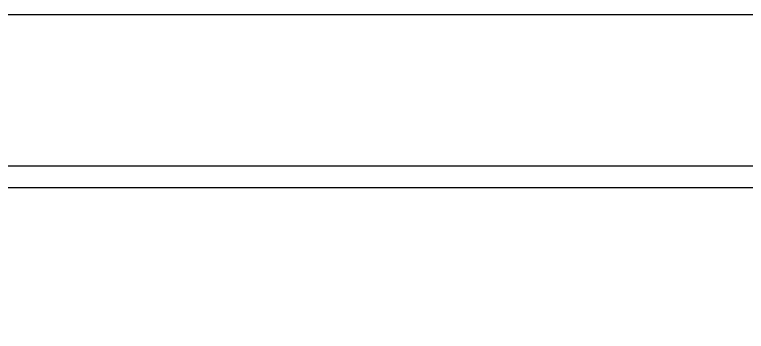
# Model space of a CAD drawing. Header units: millimetres. Extents: x -26983 to 60590, y 825 to 42375.
# Drawn here: x 56980.34 to 56996.86, y 17680.91 to 17688.07 of the extents above; entities that cross this region are included whole.
import ezdxf

# ---------------------------------------------------------------- set-up
doc = ezdxf.new("R2010")
doc.units = ezdxf.units.MM
doc.header["$LTSCALE"] = 100
doc.header["$MEASUREMENT"] = 0
doc.layers.get('0').update_dxf_attribs({"linetype": 'CONTINUOUS'})
for name, color, linetype in [('ELE7 (0.07)', 8, 'CONTINUOUS'), ('ELE9', 9, 'CONTINUOUS'), ('OVERHEAD DOOR - ELE', 9, 'CONTINUOUS'), ('주차-화물', 251, 'CONTINUOUS')]:
    doc.layers.add(name, color=color, linetype=linetype)

# ---------------------------------------------------------------- blocks, each defined once
blk = doc.blocks.new('A$C9dd89177')
at = {"layer": '주차-화물', "ltscale": 0.1}
blk.add_lwpolyline([(-0.01, 0), (10999.99, 0), (10999.99, 3250), (-0.01, 3250), (-0.01, 0), (10999.99, 3250)], dxfattribs=at)
blk = doc.blocks.new('A$C2563bbe5')
at = {"layer": 'ELE7 (0.07)', "ltscale": 0.002}
blk.add_line((875, 252), (3325, 252), dxfattribs=at)
at = {"layer": 'OVERHEAD DOOR - ELE', "ltscale": 0.002}
blk.add_line((3325, 52), (875, 52), dxfattribs=at)
blk = doc.blocks.new('B2FF')
at = {"layer": 'ELE9', "color": 253, "ltscale": 0.1}
blk.add_blockref('A$C2563bbe5', (37196924.72, 564819.34), dxfattribs=at)
at = {"layer": 'ELE9', "color": 253, "ltscale": 0.1, "rotation": 90.00000000000001}
blk.add_blockref('A$C9dd89177', (37200799.72, 553896.35), dxfattribs=at)

msp = doc.modelspace()

# ---------------------------------------------------------------- block references
at = {"xscale": 0.01956471256889679, "yscale": 0.01956471256889679, "zscale": 0.01956471256889679}
msp.add_blockref('B2FF', (-670794.073, 6632.608), dxfattribs=at)

doc.saveas('drawing.dxf')
